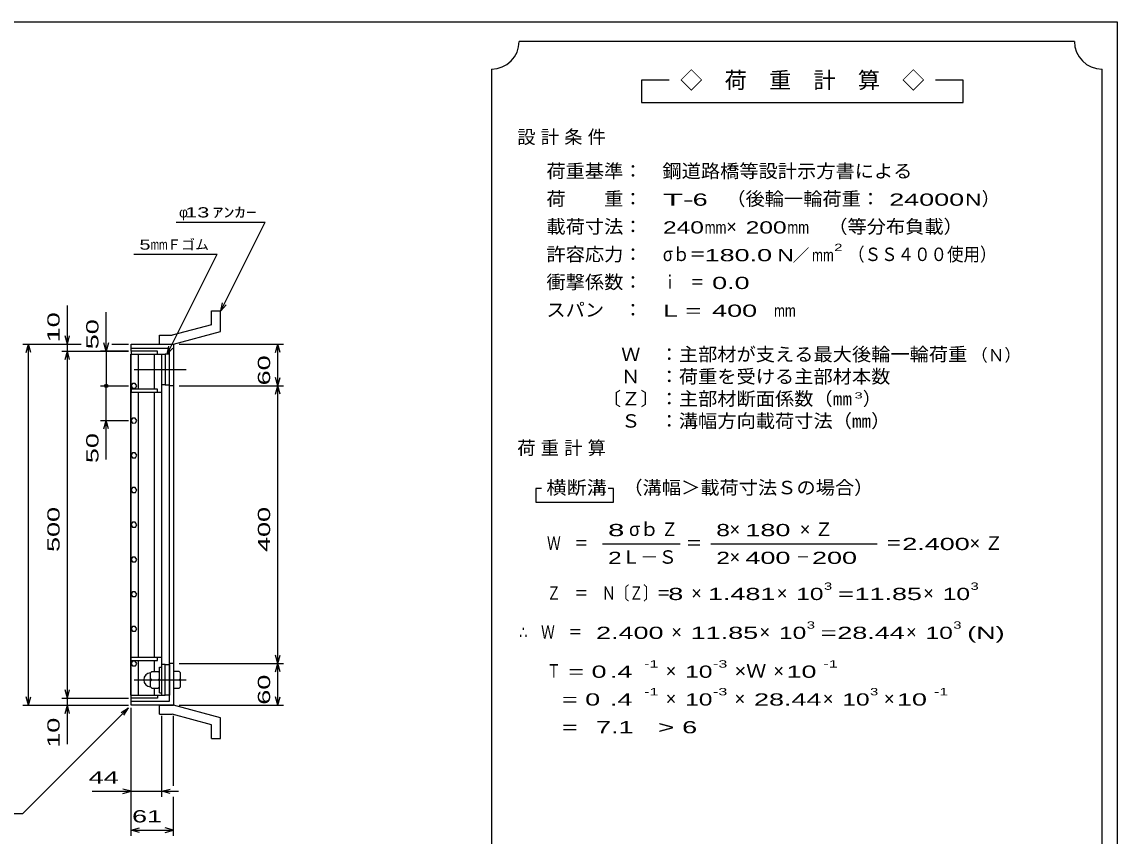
# Model space of a CAD drawing. Units: millimetres, scale not verified. Extents: x -1456 to 1385, y -1026 to 843.
# Drawn here: x -193 to 1385, y -330 to 843 of the extents above; entities that cross this region are included whole.
import ezdxf
from ezdxf.enums import TextEntityAlignment as Align

# ---------------------------------------------------------------- set-up
doc = ezdxf.new("R2010")
doc.units = ezdxf.units.MM
doc.header["$LTSCALE"] = 8
doc.linetypes.add('CHAIN', pattern=[18.5, 12, -1.5, 3.5, -1.5])
for name, color, linetype, lineweight in [('0_2', 150, 'Continuous', 25), ('16', 3, 'Continuous', 25), ('19', 6, 'Continuous', 25), ('22', 4, 'Continuous', 25), ('24', 2, 'Continuous', 25)]:
    doc.layers.add(name, color=color, linetype=linetype, lineweight=lineweight)
doc.styles.add('ベクトル', font='')
doc.styles.get('ベクトル').set_extended_font_data('ベクトル')

msp = doc.modelspace()

# ---------------------------------------------------------------- linework, layer by layer
at = {"layer": '0_2'}
for p, q in [((-1383.2, 842.8), (1384.8, 842.8)), ((1384.8, 842.8), (1384.8, -917.2))]:
    msp.add_line(p, q, dxfattribs=at)
at = {"layer": '16'}
for p, q in [((-36.7, -127), (-36.7, 364)), ((-36.7, 364), (-36, 364)), ((2, 368.5), (-36, 368.5)), ((-36, 368.5), (-36, 364)), ((-36, 364), (2, 364)), ((-36, -127), (-36, 364)), ((-36, 364), (8, 364)), ((-25.5, 314), (-25.5, 364)), ((-2.5, 314), (-2.5, 364)), ((2, 364), (2, 368.5)), ((8, -127), (8, 364)), ((8, 364), (13, 364)), ((13, 364), (13, 320)), ((19, 364), (13, 364)), ((19, 320), (19, 364)), ((-34.024, 321.95), (-36, 318.472)), ((-36, 318.472), (-33.976, 315.022)), ((-30.024, 321.978), (-34.024, 321.95)), ((-28, 318.5), (-30.024, 321.978)), ((-29.976, 315.05), (-28, 318.528)), ((13, 320), (8, 320)), ((13, 320), (19, 320)), ((-36, 314), (-36, 309.5)), ((2, 314), (-36, 314)), ((-36, 309.5), (8, 309.5)), ((-33.976, 315.022), (-29.976, 315.05)), ((-25.5, -72.5), (-25.5, 309.5)), ((-2.5, -72.5), (-2.5, 309.5)), ((2, 309.5), (2, 314)), ((-34.024, 271.95), (-36, 268.472)), ((-36, 268.472), (-33.976, 265.022)), ((-30.024, 271.978), (-34.024, 271.95)), ((-28, 268.5), (-30.024, 271.978)), ((-29.976, 265.05), (-28, 268.528)), ((-33.976, 265.022), (-29.976, 265.05)), ((-34.024, 221.95), (-36, 218.472)), ((-30.024, 221.978), (-34.024, 221.95)), ((-28, 218.5), (-30.024, 221.978)), ((-36, 218.472), (-33.976, 215.022)), ((-33.976, 215.022), (-29.976, 215.05)), ((-29.976, 215.05), (-28, 218.528)), ((-34.024, 171.95), (-36, 168.472)), ((-36, 168.472), (-33.976, 165.022)), ((-30.024, 171.978), (-34.024, 171.95)), ((-33.976, 165.022), (-29.976, 165.05)), ((-28, 168.5), (-30.024, 171.978)), ((-29.976, 165.05), (-28, 168.528)), ((-34.024, 121.95), (-36, 118.472)), ((-36, 118.472), (-33.976, 115.022)), ((-30.024, 121.978), (-34.024, 121.95)), ((-33.976, 115.022), (-29.976, 115.05)), ((-28, 118.5), (-30.024, 121.978)), ((-29.976, 115.05), (-28, 118.528)), ((-34.024, 71.95), (-36, 68.472)), ((-36, 68.472), (-33.976, 65.022)), ((-30.024, 71.978), (-34.024, 71.95)), ((-33.976, 65.022), (-29.976, 65.05)), ((-28, 68.5), (-30.024, 71.978)), ((-29.976, 65.05), (-28, 68.528)), ((-34.024, 21.95), (-36, 18.472)), ((-36, 18.472), (-33.976, 15.022)), ((-30.024, 21.978), (-34.024, 21.95)), ((-28, 18.5), (-30.024, 21.978)), ((-29.976, 15.05), (-28, 18.528)), ((-33.976, 15.022), (-29.976, 15.05)), ((-34.024, -28.05), (-36, -31.528)), ((-36, -31.528), (-33.976, -34.978)), ((-30.024, -28.022), (-34.024, -28.05)), ((-28, -31.5), (-30.024, -28.022)), ((-29.976, -34.95), (-28, -31.472)), ((-33.976, -34.978), (-29.976, -34.95)), ((-36, -77), (-36, -72.5)), ((-36, -72.5), (8, -72.5)), ((-36, -77), (2, -77)), ((-34.024, -78.05), (-36, -81.528)), ((-30.024, -78.022), (-34.024, -78.05)), ((-28, -81.5), (-30.024, -78.022)), ((-25.5, -127), (-25.5, -77)), ((-2.5, -92), (-2.5, -77)), ((2, -77), (2, -72.5)), ((-36, -81.528), (-33.976, -84.978)), ((-33.976, -84.978), (-29.976, -84.95)), ((-29.976, -84.95), (-28, -81.472)), ((-6, -93), (-8, -95)), ((-6, -93), (3, -93)), ((5, -95), (3, -93)), ((5, -123.5), (5, -86.5)), ((5, -86.5), (8, -86.5)), ((13, -83), (8, -83)), ((8, -123.5), (8, -86.5)), ((13, -127), (13, -83)), ((13, -83), (19, -83)), ((19, -83), (19, -127)), ((-8, -115), (-8, -95)), ((-6, -105), (-8, -103)), ((-6, -105), (-8, -107)), ((-6, -105), (3, -105)), ((3, -105), (5, -103)), ((5, -107), (3, -105)), ((-8, -115), (-6, -117)), ((-6, -117), (3, -117)), ((-2.5, -127), (-2.5, -118)), ((3, -117), (5, -115)), ((5, -123.5), (8, -123.5)), ((-36.7, -127), (-36, -127)), ((-36, -127), (2, -127)), ((-36, -131.5), (-36, -127)), ((-36, -127), (8, -127)), ((2, -131.5), (-36, -131.5)), ((2, -127), (2, -131.5)), ((8, -127), (13, -127)), ((19, -127), (13, -127))]:
    msp.add_line(p, q, dxfattribs=at)
at = {"layer": '16', "linetype": 'CHAIN'}
for p, q in [((-31.6, 342), (43.4, 342)), ((-31.6, -105), (43.4, -105))]:
    msp.add_line(p, q, dxfattribs=at)
at = {"layer": '16'}
msp.add_arc((-8, -105), 10, 90, 270, dxfattribs=at)
at = {"layer": '19'}
for p, q in [((79.61, 426.62), (92.61, 426.62)), ((79.61, 406.6), (79.61, 426.62)), ((92.61, 396.62), (92.61, 426.62)), ((79.61, 406.6), (23.28, 391.51)), ((25, 378.5), (92.61, 396.62)), ((4.99, 391.51), (23.28, 391.51)), ((4.99, 378.51), (4.99, 391.51)), ((-36, 368.5), (-36, 378.5)), ((-36, 378.5), (25, 378.5)), ((19, 372.5), (-36, 372.5)), ((5, 378.5), (25, 378.5)), ((19, -135.5), (19, 372.5)), ((25, 378.5), (25, -141.5)), ((25, 318.5), (19, 318.5)), ((25, -81.5), (19, -81.5)), ((33, -93), (25, -93)), ((25, -93), (25, -117)), ((35, -95), (33, -93)), ((25, -105), (33, -105)), ((35, -103), (33, -105)), ((33, -105), (35, -107)), ((35, -115), (35, -95)), ((25, -117), (33, -117)), ((33, -117), (35, -115)), ((-36, -141.5), (-36, -131.5)), ((-36, -135.5), (19, -135.5)), ((25, -141.5), (-36, -141.5)), ((4.99, -154.51), (4.99, -141.51)), ((5, -141.5), (25, -141.5)), ((92.61, -159.62), (25, -141.5)), ((4.99, -154.51), (23.28, -154.51)), ((79.61, -169.6), (23.28, -154.51)), ((79.61, -189.62), (79.61, -169.6)), ((92.61, -189.62), (92.61, -159.62)), ((79.61, -189.62), (92.61, -189.62))]:
    msp.add_line(p, q, dxfattribs=at)
at = {"layer": '22'}
for p, q in [((29, 554.5), (157, 554.5)), ((93, 426.5), (157, 554.5)), ((-32, 508), (88, 508)), ((16, 364), (88, 508)), ((-128, 378.5), (-128, 434.5)), ((93, 426.5), (95.4, 438.18)), ((93, 426.5), (101, 435.3)), ((-72, 368.5), (-72, 424.5)), ((-128, 378.5), (-131.2, 390.5)), ((-128, 378.5), (-124.8, 390.5)), ((-72, 368.5), (-75.2, 380.5)), ((-68.8, 380.5), (-72, 368.5)), ((-192, 378.5), (-108, 378.5)), ((-187.2, 366.5), (-184, 378.5)), ((-180.8, 366.5), (-184, 378.5)), ((-184, -141.5), (-184, 378.5)), ((-136, 378.5), (-108, 378.5)), ((-136, 368.5), (-40, 368.5)), ((-131.2, 356.5), (-128, 368.5)), ((-128, 368.5), (-128, 378.5)), ((-124.8, 356.5), (-128, 368.5)), ((-128, -131.5), (-128, 368.5)), ((-40, 368.5), (-80, 368.5)), ((-72, 368.5), (-72, 318.5)), ((-64, 378.5), (-40, 378.5)), ((-64, 378.5), (-40, 378.5)), ((16, 364), (18.4, 375.68)), ((16, 364), (24, 372.8)), ((33, 378.5), (183.4, 378.5)), ((172.2, 366.5), (175.4, 378.5)), ((178.6, 366.5), (175.4, 378.5)), ((175.4, 318.5), (175.4, 378.5)), ((-80, 318.5), (-40, 318.5)), ((-72, 268.5), (-72, 318.5)), ((33, 318.5), (183.4, 318.5)), ((175.4, 318.5), (172.2, 330.5)), ((172.2, 306.5), (175.4, 318.5)), ((175.4, 318.5), (178.6, 330.5)), ((178.6, 306.5), (175.4, 318.5)), ((175.4, -81.5), (175.4, 318.5)), ((-80, 268.5), (-40, 268.5)), ((-75.2, 256.5), (-72, 268.5)), ((-68.8, 256.5), (-72, 268.5)), ((-72, 212.5), (-72, 268.5)), ((175.4, -81.5), (172.2, -69.5)), ((175.4, -81.5), (178.6, -69.5)), ((33, -81.5), (183.4, -81.5)), ((172.2, -93.5), (175.4, -81.5)), ((178.6, -93.5), (175.4, -81.5)), ((175.4, -141.5), (175.4, -81.5)), ((-128, -131.5), (-131.2, -119.5)), ((-128, -131.5), (-124.8, -119.5)), ((-192, -141.5), (-40, -141.5)), ((-184, -141.5), (-187.2, -129.5)), ((-184, -141.5), (-180.8, -129.5)), ((-136, -131.5), (-40, -131.5)), ((-136, -141.5), (-40, -141.5)), ((-131.2, -153.5), (-128, -141.5)), ((-128, -141.5), (-128, -131.5)), ((-124.8, -153.5), (-128, -141.5)), ((-128, -197.5), (-128, -141.5)), ((33, -141.5), (183.4, -141.5)), ((175.4, -141.5), (172.2, -129.5)), ((175.4, -141.5), (178.6, -129.5)), ((-192, -297.5), (-40, -145.5)), ((-50.4, -151.9), (-40, -145.5)), ((-46.4, -155.9), (-40, -145.5)), ((-36, -273.5), (-36, -145.5)), ((-36, -329.5), (-36, -145.5)), ((8, -273.5), (8, -156.904)), ((25, -257.5), (25, -156.904)), ((-92, -265.5), (-36, -265.5)), ((-36, -265.5), (-48, -262.3)), ((-48, -268.7), (-36, -265.5)), ((-36, -265.5), (8, -265.5)), ((8, -265.5), (20, -262.3)), ((20, -268.7), (8, -265.5)), ((8, -265.5), (32, -265.5)), ((25, -329.5), (25, -273.5)), ((-352, -297.5), (-192, -297.5)), ((-36, -321.5), (-24, -318.3)), ((-24, -324.7), (-36, -321.5)), ((-36, -321.5), (25, -321.5)), ((25, -321.5), (13, -318.3)), ((13, -324.7), (25, -321.5))]:
    msp.add_line(p, q, dxfattribs=at)
msp.add_circle((-72, 318.5), 2.4, dxfattribs=at)
at = {"layer": '24', "color": 4}
for p, q in [((1323.2, 814.8), (523.2, 814.8)), ((483.2, 774.8), (483.2, -465.2)), ((1363.2, -465.2), (1363.2, 774.8)), ((739.2, 758.8), (699.2, 758.8)), ((699.2, 758.8), (699.2, 726.8)), ((1163.2, 758.8), (1123.2, 758.8)), ((1163.2, 726.8), (1163.2, 758.8)), ((699.2, 726.8), (1163.2, 726.8)), ((555.2, 170.8), (547.2, 170.8)), ((547.2, 170.8), (547.2, 150.8)), ((659.2, 170.8), (651.2, 170.8)), ((659.2, 150.8), (659.2, 170.8)), ((547.2, 150.8), (659.2, 150.8)), ((643.2, 90.8), (755.2, 90.8)), ((799.2, 90.8), (1039.2, 90.8))]:
    msp.add_line(p, q, dxfattribs=at)
for centre, start, end in [((483.2, 814.8), 270, 0), ((1363.2, 814.8), 180, 270)]:
    msp.add_arc(centre, 40, start, end, dxfattribs=at)

# ---------------------------------------------------------------- texts
at = {"layer": '22', "color": 2, "style": 'ベクトル'}
for s, p in [('φ', (33, 568.5)), ('Ｆゴム', (16, 522))]:
    msp.add_text(s, height=14.66, dxfattribs=at).set_placement(p, align=Align.MIDDLE_LEFT)
for s, height, width, p in [(' 13 ', 14.66, 1.6, (33, 568.5)), ('ｱﾝｶｰ', 14.66, 1.6, (81, 568.5)), ('5', 14.66, 1.45, (-24, 522)), ('mm', 14.66, 0.75, (-8, 522)), (' 44 ', 17.6, 1.65, (-108, -245.5)), (' 61 ', 17.6, 1.65, (-45.5, -301.5))]:
    msp.add_text(s, height=height, dxfattribs=dict(at, width=width)).set_placement(p, align=Align.MIDDLE_LEFT)
at = {"layer": '22', "color": 2, "style": 'ベクトル', "width": 1.65}
for s, p in [(' 10 ', (-148, 370.5)), (' 50 ', (-92, 360.5)), (' 60 ', (155.4, 308.5)), (' 50 ', (-92, 196.5)), (' 500 ', (-148, 68.5)), (' 400 ', (155.4, 68.5)), (' 60 ', (155.4, -151.5)), (' 10 ', (-148, -213.5))]:
    msp.add_text(s, height=17.6, rotation=90, dxfattribs=at).set_placement(p, align=Align.MIDDLE_LEFT)
at = {"layer": '24', "style": 'ベクトル'}
for s, height, p in [('◇\u3000荷\u3000重\u3000計\u3000算\u3000◇', 23.46, (755.2, 758.8)), ('）', 19.35, (1189.6, 588)), ('×', 19.35, (821.6, 548)), ('／', 17.6, (917.2, 506.8)), ('（Ｎ）', 17.6, (1174.4, 362.8)), ('）', 19.35, (1018.4, 300)), ('σｂ', 19.35, (681.6, 112)), ('×', 19.35, (826.4, 112)), ('Ｌ－Ｓ', 19.35, (671.2, 72)), ('×', 19.35, (826.4, 72)), ('×', 19.35, (771.2, 20)), ('×', 19.35, (894.4, 20)), ('×', 19.35, (1105.6, 20)), ('×', 19.35, (742.4, -36)), ('×', 19.35, (869.6, -36)), ('×', 19.35, (1080.8, -36)), ('×', 19.35, (734.4, -92)), ('×', 19.35, (889.6, -92)), ('×', 19.35, (734.4, -132)), ('×', 19.35, (833.6, -132)), ('×', 19.35, (960.8, -132)), ('×', 19.35, (1048.8, -132))]:
    msp.add_text(s, height=height, dxfattribs=at).set_placement(p, align=Align.MIDDLE_LEFT)
for s, height, width, p in [('荷重基準：\u3000', 19.35, 1.05, (562.4, 628)), ('鋼道路橋等設計示方書による', 19.35, 1.05, (729.6, 628)), ('荷\u3000\u3000重：\u3000', 19.35, 1.05, (562.4, 588)), ('（後輪一輪荷重：', 19.35, 1.05, (821.6, 588)), ('T-', 17.6, 2, (730.4, 586.8)), (' 6 ', 17.6, 1.65, (762.4, 586.8)), (' 24000', 17.6, 1.65, (1045.6, 586.8)), ('N', 17.6, 1.4, (1165.6, 586.8)), ('載荷寸法：\u3000', 19.35, 1.05, (562.4, 548)), ('240', 17.6, 1.5, (730.4, 546.8)), ('200', 17.6, 1.5, (849.6, 546.8)), ('\u3000（等分布負載）', 19.35, 1.05, (940.8, 548)), ('mm', 17.6, 0.8, (790.4, 546.8)), ('mm', 17.6, 0.8, (909.6, 546.8)), ('2', 10.56, 1.5, (977.2, 518)), ('（ＳＳ４００使用）', 19.35, 0.9, (997.2, 508)), ('許容応力：\u3000', 19.35, 1.05, (562.4, 508)), ('σｂ＝', 19.35, 0.9, (730.4, 508)), ('180.0', 17.6, 1.65, (790.4, 506.8)), ('N', 17.6, 1.4, (895.2, 506.8)), ('mm', 17.6, 0.8, (945.2, 506.8)), ('衝撃係数：\u3000', 19.35, 1.05, (562.4, 468)), ('ｉ\u3000＝', 19.35, 0.75, (730.4, 468)), (' 0.0', 17.6, 1.65, (790.4, 466.8)), ('スパン\u3000：\u3000', 19.35, 1.05, (562.4, 428)), ('L =', 17.6, 1.65, (730.4, 426.8)), (' 400 ', 17.6, 1.65, (790.4, 426.8)), ('mm', 17.6, 0.8, (890.4, 426.8)), ('\u3000Ｗ\u3000：主部材が支える最大後輪一輪荷重', 19.35, 1.05, (642.4, 364)), ('\u3000Ｎ\u3000：荷重を受ける主部材本数', 19.35, 1.05, (642.4, 332)), ('〔Ｚ〕：主部材断面係数（㎜', 19.35, 1.05, (642.4, 300)), ('3', 8.798, 1.8, (1006.4, 304.8)), ('\u3000Ｓ\u3000：溝幅方向載荷寸法（㎜）', 19.35, 1.05, (642.4, 268)), ('横断溝', 19.35, 1.1, (562.4, 172)), ('\u3000（溝幅＞載荷寸法Ｓの場合）', 19.35, 1.05, (645.6, 172)), ('8', 17.6, 1.8, (651.2, 110.8)), ('Ｚ', 19.35, 0.9, (728, 112)), ('8', 17.6, 1.5, (807.2, 110.8)), (' 180 ', 17.6, 1.65, (838.4, 110.8)), ('Ｗ\u3000＝', 19.35, 0.75, (563.2, 92)), ('＝', 19.35, 0.9, (763.2, 92)), ('＝', 19.35, 0.9, (1051.2, 92)), ('2.400', 17.6, 1.65, (1075.2, 90.8)), ('2', 17.6, 1.5, (651.2, 70.8)), ('2', 17.6, 1.5, (807.2, 70.8)), (' 400 ', 17.6, 1.65, (838.4, 70.8)), (' 200 ', 17.6, 1.65, (934.4, 70.8)), ('－', 19.35, 0.75, (922.4, 72)), ('Ｚ\u3000＝\u3000Ｎ〔Ｚ〕＝', 19.35, 0.75, (563.2, 20)), ('3', 10.56, 1.5, (962.4, 30)), ('3', 10.56, 1.5, (1173.6, 30)), (' 8 ', 17.6, 1.65, (727.2, 18.8)), ('1.481', 17.6, 1.65, (795.2, 18.8)), ('10', 17.6, 1.5, (922.4, 18.8)), ('=', 17.6, 1.7, (982.4, 18.8)), ('11.85', 17.6, 1.65, (1006.4, 18.8)), ('10', 17.6, 1.5, (1133.6, 18.8)), ('∴\u3000Ｗ\u3000＝', 19.35, 0.75, (523.2, -36)), (' 2.400', 17.6, 1.65, (623.2, -37.2)), ('11.85', 17.6, 1.65, (770.4, -37.2)), ('10', 17.6, 1.5, (897.6, -37.2)), ('3', 10.56, 1.5, (937.6, -26)), ('28.44', 17.6, 1.65, (981.6, -37.2)), ('10', 17.6, 1.5, (1108.8, -37.2)), ('3', 10.56, 1.5, (1148.8, -26)), ('(N)', 17.6, 1.65, (1168.8, -37.2)), ('=', 17.6, 1.7, (957.6, -37.2)), ('-1', 10.56, 1.65, (703.2, -82)), ('-3', 10.56, 1.65, (802.4, -82)), ('-1', 10.56, 1.65, (961.6, -82)), ('Ｔ', 19.35, 0.75, (563.2, -92)), (' = 0', 17.6, 1.65, (583.2, -93.2)), (' .4 ', 17.6, 1.65, (643.2, -93.2)), ('10', 17.6, 1.5, (762.4, -93.2)), ('×Ｗ', 19.35, 1.1, (833.6, -92)), (' 10 ', 17.6, 1.65, (897.6, -93.2)), ('  = 0', 17.6, 1.65, (563.2, -133.2)), (' .4 ', 17.6, 1.65, (643.2, -133.2)), ('-1', 10.56, 1.65, (703.2, -122)), ('10', 17.6, 1.5, (762.4, -133.2)), ('-3', 10.56, 1.65, (802.4, -122)), ('28.44', 17.6, 1.65, (861.6, -133.2)), ('10', 17.6, 1.5, (988.8, -133.2)), ('3', 10.56, 1.5, (1028.8, -122)), (' 10 ', 17.6, 1.65, (1056.8, -133.2)), ('-1', 10.56, 1.65, (1120.8, -122)), ('  =', 17.6, 1.65, (563.2, -173.2)), (' 7.1', 17.6, 1.65, (623.2, -173.2)), ('>', 17.6, 1.7, (723.2, -173.2)), (' 6 ', 17.6, 1.65, (747.2, -173.2))]:
    msp.add_text(s, height=height, dxfattribs=dict(at, width=width)).set_placement(p, align=Align.MIDDLE_LEFT)
at = {"layer": '24', "char_height": 19.35, "attachment_point": 4, "style": 'ベクトル'}
for s, insert in [('\\T1.28;設計条件', (520.4, 676)), ('\\T1.28;荷重計算', (520.4, 228)), ('\\T1.42;×Ｚ', (927.6, 112)), ('\\T1.42;×Ｚ', (1172.4, 92))]:
    msp.add_mtext(s, dxfattribs=dict(at, insert=insert))

doc.saveas('drawing.dxf')
